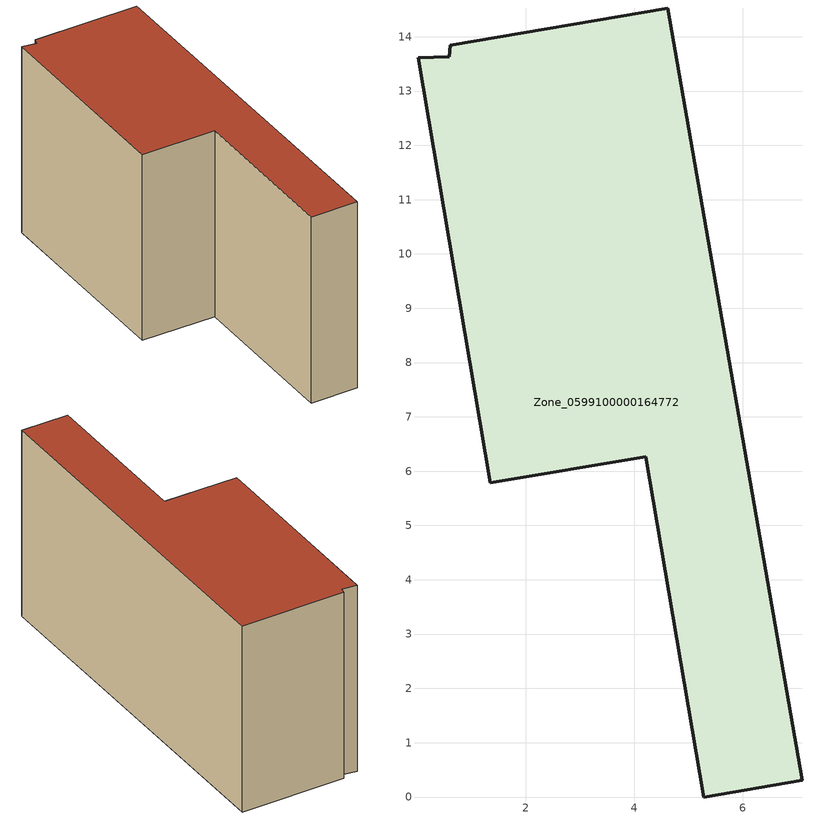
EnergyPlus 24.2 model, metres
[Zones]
Zone_0599100000164772
 floor ground (C_G): 0.02,13.61 0.59,13.63 0.61,13.84 4.62,14.53 7.1,0.31 5.28,0 4.21,6.27 1.35,5.79 z0
 wall outside (C_F): 4.21,6.27 5.28,0 7.1,0.31 4.62,14.53 0.61,13.84 0.59,13.63 0.02,13.61 1.35,5.79 4.21,6.27 z0:7.62
 roof outside (C_R): 0.59,13.63 0.02,13.61 1.35,5.79 4.21,6.27 5.28,0 7.1,0.31 4.62,14.53 0.61,13.84 z7.62
[BUILDING]
Pand.0599100000164772: North Axis=0; Terrain=City; Loads Convergence Tolerance Value=0.04; Temperature Convergence Tolerance Value=0.4; Solar Distribution=FullExterior; Maximum Number of Warmup Days=25; Minimum Number of Warmup Days=1
[Site:Location]
Rotterdam.The.Hague.AP_ZH_NLD Design_Conditions: Latitude=51.96; Longitude=4.45; Time Zone=1; Elevation=-4.5
[SITE:GROUNDTEMPERATURE:BUILDINGSURFACE]
18, 18, 18, 18, 18, 18, 18, 18, 18, 18, 18, 18
[MATERIAL] Thermal Absorptance=0.9; Solar Absorptance=0.7; Visible Absorptance=0.7
Name | Roughness | Thickness | Conductivity | Density | Specific Heat
G.TC.1946 | MediumSmooth | 0.15 | 1 | 540 | 1210
F.TC.1946 | Rough | 0.3 | 0.857143 | 1920 | 840
R.TC.1946 | MediumRough | 0.2 | 0.909091 | 1500 | 1000
[CONSTRUCTION]
C_G: G.TC.1946
C_F: F.TC.1946
C_R: R.TC.1946
[ZONE]
Zone_0599100000164772: Type=1; Multiplier=1; Ceiling Height=Autocalculate; Volume=Autocalculate; Floor Area=autocalculate; Part of Total Floor Area=Yes
[ZONEINFILTRATION:DESIGNFLOWRATE]
Infil_Zone_0599100000164772: Zone or ZoneList or Space or SpaceList=Zone_0599100000164772; Schedule=AlwaysOn; Design Flow Rate Calculation Method=Flow/Area; Flow Rate per Floor Area=0.003; Constant Term Coefficient=1; Temperature Term Coefficient=0; Velocity Term Coefficient=0; Velocity Squared Term Coefficient=0
[HVACTEMPLATE:ZONE:IDEALLOADSAIRSYSTEM]
Zone_0599100000164772: Maximum Heating Supply Air Temperature=50; Minimum Cooling Supply Air Temperature=13; Maximum Heating Supply Air Humidity Ratio=0.0156; Minimum Cooling Supply Air Humidity Ratio=0.0077; Heating Limit=NoLimit; Cooling Limit=NoLimit; Dehumidification Control Type=ConstantSensibleHeatRatio; Cooling Sensible Heat Ratio=0.7; Dehumidification Setpoint=60; Humidification Control Type=None; Humidification Setpoint=30; Outdoor Air Method=None; Outdoor Air Flow Rate per Person=0.00944; Outdoor Air Flow Rate per Zone Floor Area=0; Outdoor Air Flow Rate per Zone=0; Demand Controlled Ventilation Type=None; Outdoor Air Economizer Type=NoEconomizer; Heat Recovery Type=None; Sensible Heat Recovery Effectiveness=0.7; Latent Heat Recovery Effectiveness=0.65
[ZONECONTROL:THERMOSTAT]
ThermostatControl_Zone_0599100000164772: Zone or ZoneList=Zone_0599100000164772; Control Type Schedule=DualSetpointControlType; Control 1=Thermostat_Zone_0599100000164772; Temperature Difference Between Cutout And Setpoint=0
[THERMOSTATSETPOINT:DUALSETPOINT]
Thermostat_Zone_0599100000164772: Heating Setpoint Temperature Schedule=HeatingSetpoint_Zone_0599100000164772; Cooling Setpoint Temperature Schedule=CoolingSetpoint_Zone_0599100000164772
[SCHEDULE:COMPACT]
HeatingSetpoint_Zone_0599100000164772: Through: 12/31, For: AllDays, Until: 24:00, 21
CoolingSetpoint_Zone_0599100000164772: Through: 12/31, For: AllDays, Until: 24:00, 24
DualSetpointControlType: Through: 12/31, For: AllDays, Until: 24:00, 4
AlwaysOn: Through: 12/31, For: AllDays, Until: 24:00, 1
